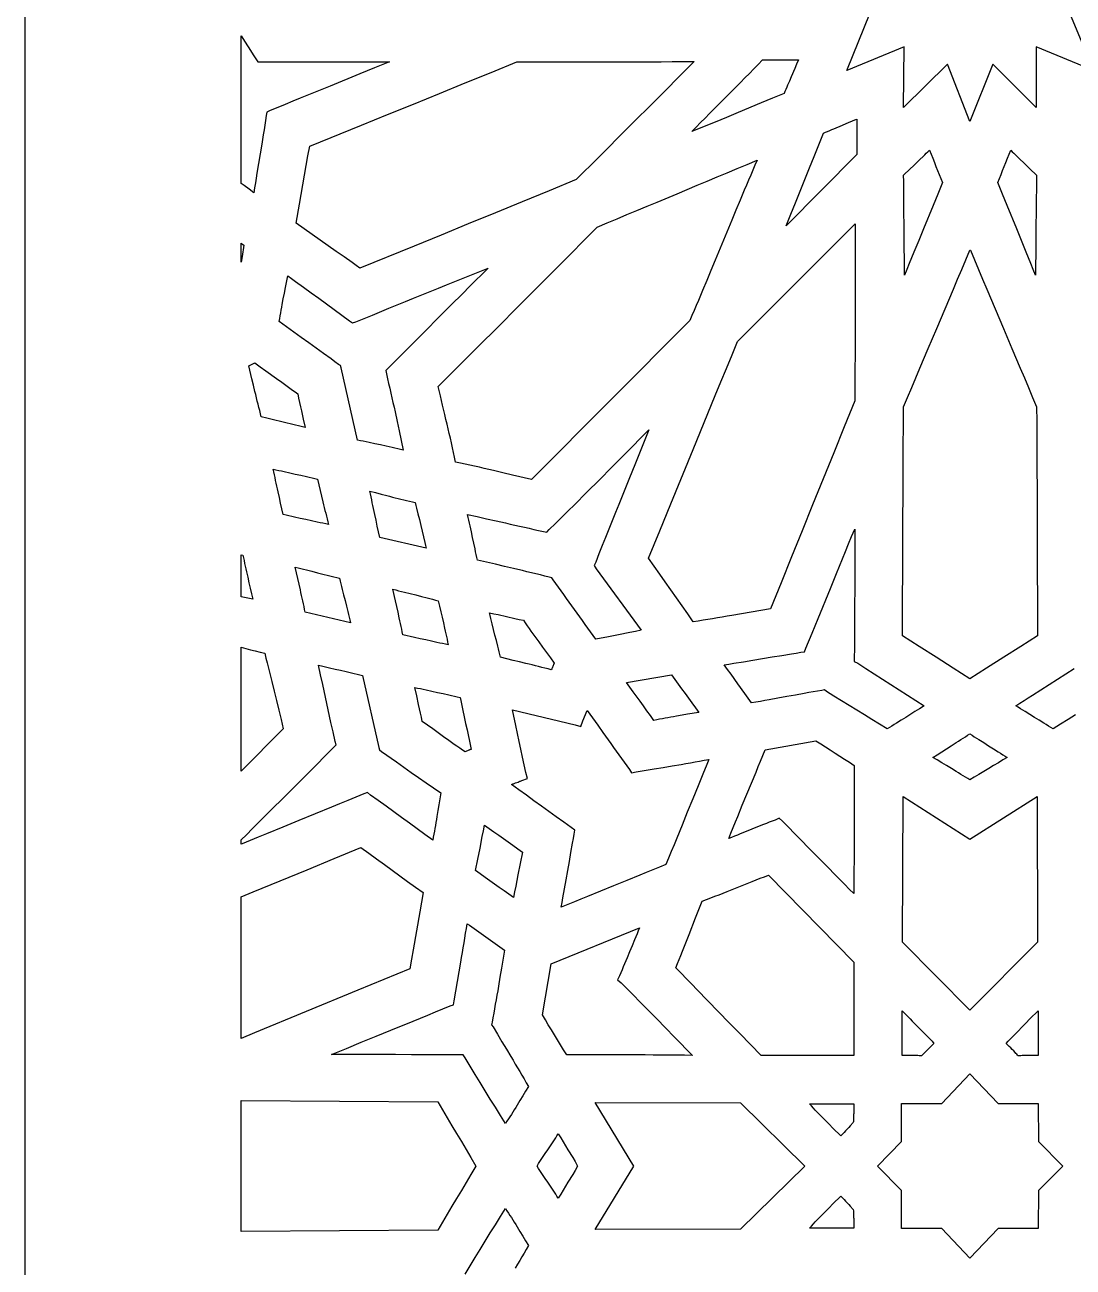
# Model space of a CAD drawing. Extents: x -500 to 500, y -1000 to 1000.
# Drawn here: x -500 to -257.6, y 258.3 to 545.5 of the extents above; entities that cross this region are included whole.
import ezdxf

# ---------------------------------------------------------------- set-up
doc = ezdxf.new("R2010")
doc.units = 0
doc.layers.add('LAYER_1', color=18, linetype='CONTINUOUS')

msp = doc.modelspace()

# ---------------------------------------------------------------- linework, layer by layer
at = {"layer": 'LAYER_1'}
for points in [[(-500, -1000), (500, -1000), (500, 1000), (-500, 1000)], [(-449.08, 541.53), (-447.84, 539.58), (-447.21, 538.6), (-446.59, 537.62), (-446.13, 536.93), (-415.71, 536.93), (-419.13, 535.54), (-422.56, 534.15), (-429.44, 531.36), (-432.88, 529.95), (-436.34, 528.54), (-438.06, 527.84), (-439.79, 527.13), (-441.52, 526.41), (-443.25, 525.7), (-444.05, 525.35), (-444.17, 524.54), (-444.34, 523.43), (-444.52, 522.33), (-444.7, 521.22), (-444.88, 520.11), (-445.24, 517.89), (-445.61, 515.67), (-445.97, 513.44), (-446.34, 511.21), (-446.52, 510.09), (-446.7, 508.96), (-446.87, 507.84), (-447.05, 506.71), (-448.17, 507.53), (-449.27, 508.34), (-450, 508.87), (-450, 542.99)], [(-321.55, 536.4), (-321.97, 535.41), (-322.79, 533.47), (-323.2, 532.51), (-323.62, 531.55), (-323.83, 531.07), (-324.04, 530.59), (-324.25, 530.11), (-324.46, 529.63), (-327.11, 528.54), (-329.76, 527.45), (-335.08, 525.24), (-337.75, 524.13), (-340.42, 523.02), (-341.76, 522.47), (-343.1, 521.93), (-344.44, 521.38), (-345.78, 520.84), (-344.76, 521.88), (-343.74, 522.91), (-342.72, 523.95), (-341.7, 524.99), (-340.68, 526.02), (-339.65, 527.05), (-337.6, 529.11), (-335.55, 531.18), (-334.52, 532.21), (-333.5, 533.24), (-332.48, 534.28), (-331.45, 535.31), (-330.44, 536.35), (-329.42, 537.39), (-321.12, 537.39)], [(-346.91, 535.33), (-348.62, 533.62), (-352.03, 530.2), (-355.44, 526.79), (-358.85, 523.38), (-362.27, 519.97), (-365.68, 516.56), (-369.09, 513.15), (-370.8, 511.44), (-372.51, 509.72), (-378.73, 507.16), (-384.97, 504.6), (-391.21, 502.04), (-397.46, 499.48), (-403.72, 496.92), (-409.98, 494.35), (-422.51, 489.23), (-423.42, 489.88), (-424.33, 490.53), (-426.16, 491.84), (-427.99, 493.14), (-429.84, 494.44), (-431.69, 495.74), (-433.54, 497.05), (-437.26, 499.65), (-436.48, 504.08), (-435.7, 508.52), (-434.92, 512.98), (-434.53, 515.23), (-434.14, 517.48), (-422.14, 522.34), (-416.13, 524.77), (-410.14, 527.2), (-404.15, 529.63), (-398.16, 532.07), (-392.18, 534.5), (-386.22, 536.93), (-375.95, 536.93), (-370.83, 536.93), (-365.71, 536.94), (-363.15, 536.95), (-360.59, 536.96), (-358.03, 536.97), (-355.47, 536.98), (-352.9, 536.99), (-350.34, 537.01), (-347.77, 537.02), (-345.2, 537.04)], [(-307.64, 515.51), (-324, 499.07), (-322.92, 501.73), (-321.84, 504.39), (-320.76, 507.06), (-319.68, 509.74), (-318.6, 512.42), (-317.52, 515.11), (-315.36, 520.49), (-314.87, 520.69), (-314.37, 520.88), (-313.88, 521.09), (-313.4, 521.29), (-312.91, 521.49), (-312.42, 521.7), (-311.46, 522.11), (-309.55, 522.93), (-308.59, 523.33), (-308.12, 523.53), (-307.64, 523.73)], [(-331.18, 513.09), (-331.68, 511.93), (-332.17, 510.78), (-332.66, 509.63), (-333.15, 508.47), (-333.64, 507.31), (-334.61, 505), (-335.57, 502.68), (-336.54, 500.36), (-338.46, 495.71), (-340.39, 491.07), (-341.35, 488.75), (-342.32, 486.43), (-343.29, 484.12), (-343.78, 482.96), (-344.27, 481.8), (-344.76, 480.65), (-345.25, 479.5), (-345.74, 478.34), (-346.24, 477.19), (-382.88, 440.38), (-387.26, 441.42), (-389.45, 441.93), (-391.63, 442.45), (-392.72, 442.7), (-393.81, 442.95), (-394.91, 443.21), (-396, 443.45), (-397.09, 443.7), (-398.19, 443.95), (-399.29, 444.19), (-400.39, 444.43), (-400.63, 445.54), (-400.87, 446.64), (-401.11, 447.74), (-401.36, 448.84), (-401.61, 449.93), (-401.86, 451.03), (-402.11, 452.12), (-402.36, 453.21), (-402.62, 454.3), (-402.87, 455.39), (-403.39, 457.57), (-403.9, 459.74), (-404.42, 461.91), (-402.11, 464.21), (-399.8, 466.51), (-397.5, 468.81), (-395.19, 471.11), (-390.59, 475.72), (-386, 480.32), (-381.41, 484.92), (-376.83, 489.52), (-367.67, 498.72), (-365.37, 499.7), (-363.07, 500.67), (-360.77, 501.64), (-358.46, 502.61), (-356.14, 503.58), (-353.82, 504.55), (-349.18, 506.48), (-344.53, 508.41), (-342.21, 509.38), (-339.9, 510.35), (-337.59, 511.32), (-335.28, 512.29), (-332.98, 513.26), (-330.69, 514.24)], [(-290.44, 515.6), (-290.06, 514.66), (-289.69, 513.72), (-289.33, 512.79), (-288.96, 511.86), (-288.59, 510.92), (-288.21, 509.98), (-287.83, 509.03), (-288.91, 506.37), (-290.01, 503.71), (-292.21, 498.36), (-293.31, 495.68), (-294.41, 492.99), (-294.95, 491.65), (-295.5, 490.3), (-296.04, 488.96), (-296.58, 487.61), (-296.6, 489.07), (-296.62, 490.52), (-296.64, 491.97), (-296.65, 493.43), (-296.68, 496.33), (-296.7, 499.23), (-296.72, 502.13), (-296.75, 505.01), (-296.76, 506.45), (-296.78, 507.89), (-296.79, 509.33), (-296.81, 510.76), (-295.28, 512.22), (-294.52, 512.94), (-293.78, 513.66), (-293.03, 514.38), (-292.29, 515.09), (-291.93, 515.46), (-291.56, 515.82), (-291.19, 516.18), (-290.82, 516.55)], [(-271.68, 516.18), (-271.31, 515.82), (-270.94, 515.46), (-270.57, 515.09), (-269.83, 514.38), (-269.09, 513.66), (-268.34, 512.94), (-267.59, 512.22), (-266.05, 510.76), (-266.1, 507.89), (-266.14, 505.01), (-266.18, 502.13), (-266.21, 499.23), (-266.23, 497.78), (-266.24, 496.33), (-266.25, 494.88), (-266.26, 493.43), (-266.27, 491.97), (-266.28, 490.52), (-266.28, 489.07), (-266.28, 487.61), (-266.82, 488.96), (-267.37, 490.3), (-267.91, 491.65), (-268.46, 492.99), (-269.56, 495.68), (-270.66, 498.36), (-272.86, 503.71), (-273.95, 506.37), (-275.04, 509.03), (-274.66, 509.98), (-274.28, 510.92), (-273.91, 511.86), (-273.54, 512.79), (-273.17, 513.72), (-272.8, 514.66), (-272.43, 515.6), (-272.04, 516.55)], [(-307.99, 489.29), (-308, 484.17), (-308, 479.04), (-308.01, 476.48), (-308.02, 473.92), (-308.03, 471.36), (-308.04, 468.8), (-308.05, 466.24), (-308.07, 463.68), (-308.08, 461.11), (-308.1, 458.55), (-310.53, 452.56), (-312.96, 446.55), (-315.4, 440.54), (-317.84, 434.53), (-320.28, 428.52), (-322.72, 422.51), (-325.15, 416.51), (-327.58, 410.51), (-332.05, 409.73), (-334.28, 409.34), (-336.5, 408.96), (-337.62, 408.77), (-338.73, 408.58), (-339.84, 408.4), (-340.96, 408.21), (-342.07, 408.03), (-343.19, 407.85), (-344.31, 407.67), (-345.43, 407.5), (-346.73, 409.33), (-348.03, 411.16), (-349.32, 413.01), (-350.62, 414.85), (-351.91, 416.7), (-353.21, 418.54), (-354.51, 420.37), (-355.8, 422.2), (-353.21, 428.49), (-350.64, 434.77), (-345.49, 447.31), (-342.92, 453.57), (-340.35, 459.82), (-339.06, 462.95), (-337.77, 466.08), (-336.47, 469.2), (-335.18, 472.33), (-328.37, 479.17), (-324.98, 482.58), (-321.58, 485.98), (-318.19, 489.37), (-314.8, 492.76), (-313.1, 494.45), (-311.4, 496.15), (-309.69, 497.84), (-307.99, 499.53)], [(-449.89, 494.95), (-449.35, 494.56), (-449.78, 491.95), (-450, 490.64), (-450, 495.03)], [(-280.44, 491.18), (-279.5, 488.94), (-278.55, 486.68), (-277.59, 484.42), (-275.66, 479.86), (-273.71, 475.28), (-271.77, 470.7), (-269.84, 466.15), (-268.88, 463.88), (-267.93, 461.63), (-266.99, 459.39), (-266.05, 457.16), (-266.03, 453.79), (-266.01, 450.45), (-266, 447.12), (-265.98, 443.82), (-265.96, 437.25), (-265.94, 430.71), (-265.92, 424.17), (-265.89, 417.6), (-265.88, 414.3), (-265.86, 410.98), (-265.84, 407.63), (-265.82, 404.26), (-267.74, 403.03), (-269.7, 401.79), (-273.66, 399.28), (-277.62, 396.77), (-279.57, 395.53), (-281.49, 394.3), (-285.35, 396.77), (-289.27, 399.28), (-293.19, 401.79), (-297.04, 404.26), (-297.04, 407.63), (-297.04, 410.98), (-297.03, 414.3), (-297.02, 417.6), (-297.01, 420.89), (-297, 424.17), (-296.99, 427.44), (-296.97, 430.71), (-296.94, 437.25), (-296.9, 443.82), (-296.81, 457.16), (-295.88, 459.39), (-294.94, 461.63), (-293.99, 463.88), (-293.03, 466.15), (-291.1, 470.7), (-289.15, 475.28), (-287.21, 479.86), (-285.28, 484.42), (-284.32, 486.68), (-283.37, 488.94), (-282.43, 491.18), (-281.49, 493.4), (-281.38, 493.4)], [(-394.35, 487.8), (-395.79, 486.37), (-397.23, 484.93), (-398.67, 483.5), (-401.55, 480.63), (-404.42, 477.76), (-407.29, 474.88), (-410.17, 471.99), (-415.94, 466.19), (-416.52, 465.61), (-416.4, 464.8), (-416.14, 463.7), (-415.89, 462.6), (-415.64, 461.49), (-415.39, 460.39), (-415.14, 459.3), (-414.89, 458.2), (-414.64, 457.1), (-414.4, 456.01), (-413.92, 453.81), (-413.44, 451.62), (-412.96, 449.42), (-412.49, 447.21), (-413.13, 447.36), (-413.79, 447.51), (-414.44, 447.65), (-415.1, 447.8), (-416.42, 448.08), (-417.74, 448.37), (-419.07, 448.65), (-420.41, 448.93), (-421.08, 449.08), (-421.75, 449.22), (-422.41, 449.37), (-423.08, 449.52), (-426.89, 466.19), (-427, 466.77), (-427.46, 467), (-428.33, 467.63), (-429.19, 468.26), (-430.92, 469.5), (-434.36, 471.98), (-436.07, 473.22), (-436.93, 473.84), (-437.78, 474.46), (-438.63, 475.08), (-439.48, 475.71), (-440.33, 476.33), (-441.17, 476.96), (-441.06, 477.61), (-440.95, 478.26), (-440.84, 478.91), (-440.72, 479.57), (-440.6, 480.22), (-440.48, 480.87), (-440.24, 482.18), (-439.99, 483.5), (-439.73, 484.82), (-439.21, 487.5), (-438.31, 486.84), (-437.4, 486.19), (-435.6, 484.89), (-433.81, 483.59), (-432.03, 482.29), (-430.25, 480.98), (-428.47, 479.68), (-424.93, 477.08), (-424.24, 476.61), (-423.43, 476.84), (-419.63, 478.41), (-415.82, 479.97), (-412.02, 481.53), (-410.11, 482.3), (-408.21, 483.08), (-406.3, 483.86), (-404.39, 484.63), (-402.48, 485.4), (-400.57, 486.17), (-398.66, 486.94), (-396.74, 487.71), (-394.82, 488.47), (-392.9, 489.23)], [(-446.19, 466.9), (-445.56, 466.44), (-444.31, 465.55), (-441.82, 463.76), (-440.58, 462.87), (-439.96, 462.43), (-439.35, 461.98), (-438.74, 461.53), (-438.12, 461.08), (-437.52, 460.63), (-436.91, 460.17), (-436.69, 459.18), (-436.48, 458.2), (-436.26, 457.22), (-436.05, 456.25), (-435.61, 454.33), (-435.18, 452.42), (-436.44, 452.72), (-437.71, 453.03), (-440.25, 453.63), (-442.8, 454.24), (-444.06, 454.54), (-445.32, 454.85), (-445.51, 455.59), (-445.7, 456.32), (-445.89, 457.06), (-446.08, 457.8), (-446.26, 458.54), (-446.44, 459.28), (-446.62, 460.01), (-446.8, 460.75), (-447.16, 462.23), (-447.51, 463.7), (-448.2, 466.66), (-446.82, 467.35)], [(-358.8, 444.2), (-360.35, 440.38), (-361.89, 436.56), (-362.66, 434.65), (-363.44, 432.74), (-364.2, 430.83), (-364.97, 428.92), (-365.73, 427.01), (-366.5, 425.1), (-367.26, 423.19), (-368.01, 421.28), (-368.36, 420.47), (-367.9, 419.77), (-357.53, 405.53), (-358.83, 405.27), (-360.14, 405.01), (-362.77, 404.49), (-365.4, 403.97), (-366.71, 403.71), (-368.01, 403.45), (-368.62, 404.31), (-369.23, 405.18), (-369.84, 406.04), (-370.45, 406.9), (-371.07, 407.76), (-371.68, 408.62), (-372.91, 410.34), (-374.14, 412.05), (-374.76, 412.91), (-375.37, 413.77), (-375.98, 414.63), (-376.59, 415.49), (-377.2, 416.36), (-377.81, 417.22), (-378.15, 417.69), (-378.73, 417.8), (-379.77, 418.06), (-380.8, 418.32), (-381.84, 418.57), (-382.88, 418.82), (-383.91, 419.07), (-384.95, 419.32), (-385.99, 419.57), (-387.02, 419.81), (-389.1, 420.3), (-391.17, 420.78), (-395.32, 421.74), (-395.47, 422.39), (-395.62, 423.05), (-395.76, 423.7), (-395.91, 424.36), (-396.19, 425.68), (-396.47, 427.01), (-396.75, 428.33), (-397.04, 429.65), (-397.18, 430.31), (-397.33, 430.97), (-397.47, 431.62), (-397.62, 432.27), (-395.42, 431.8), (-393.23, 431.32), (-391.05, 430.84), (-388.87, 430.35), (-387.78, 430.1), (-386.68, 429.86), (-385.59, 429.61), (-384.5, 429.36), (-383.41, 429.11), (-382.31, 428.85), (-381.21, 428.6), (-380.11, 428.34), (-379.3, 428.22), (-378.73, 428.8), (-377.28, 430.23), (-375.83, 431.67), (-374.39, 433.11), (-372.94, 434.55), (-370.05, 437.43), (-367.16, 440.32), (-364.28, 443.21), (-361.41, 446.09), (-355.69, 451.84)], [(-441.93, 442.66), (-441.3, 442.51), (-440.66, 442.36), (-440.03, 442.22), (-438.75, 441.93), (-437.47, 441.65), (-436.18, 441.37), (-434.89, 441.08), (-434.24, 440.94), (-433.6, 440.79), (-432.95, 440.64), (-432.3, 440.49), (-431.69, 437.87), (-431.39, 436.55), (-431.08, 435.23), (-430.92, 434.56), (-430.76, 433.9), (-430.6, 433.24), (-430.44, 432.58), (-430.27, 431.92), (-430.11, 431.27), (-429.94, 430.61), (-429.77, 429.96), (-430.42, 430.11), (-431.07, 430.26), (-431.72, 430.4), (-432.38, 430.55), (-433.69, 430.83), (-435.01, 431.12), (-436.33, 431.4), (-437.64, 431.68), (-438.3, 431.83), (-438.95, 431.97), (-439.6, 432.12), (-440.25, 432.27), (-440.55, 433.58), (-440.85, 434.9), (-441.15, 436.22), (-441.45, 437.54), (-441.59, 438.2), (-441.73, 438.86), (-441.88, 439.53), (-442.02, 440.19), (-442.15, 440.84), (-442.29, 441.5), (-442.42, 442.16), (-442.56, 442.81)], [(-418.91, 437.37), (-417.61, 437.02), (-416.31, 436.68), (-415.66, 436.51), (-415.01, 436.34), (-414.35, 436.17), (-413.7, 436.01), (-413.04, 435.84), (-412.38, 435.68), (-411.72, 435.52), (-411.05, 435.36), (-410.39, 435.21), (-409.72, 435.05), (-409.57, 434.4), (-409.41, 433.74), (-409.1, 432.43), (-408.78, 431.11), (-408.45, 429.78), (-408.13, 428.46), (-407.81, 427.14), (-407.49, 425.82), (-407.34, 425.17), (-407.19, 424.52), (-417.9, 426.95), (-418.5, 429.64), (-418.8, 430.99), (-419.1, 432.33), (-419.24, 433), (-419.38, 433.68), (-419.53, 434.35), (-419.67, 435.02), (-419.8, 435.7), (-419.94, 436.37), (-420.07, 437.04), (-420.2, 437.71)], [(-308.11, 421.52), (-308.11, 417.81), (-308.12, 414.1), (-308.13, 412.24), (-308.13, 410.39), (-308.14, 408.53), (-308.15, 406.68), (-308.17, 404.83), (-308.18, 402.98), (-308.2, 401.13), (-308.22, 399.28), (-308.22, 398.35), (-307.41, 397.89), (-305.51, 396.67), (-303.59, 395.44), (-299.75, 392.97), (-295.91, 390.5), (-294, 389.27), (-292.09, 388.05), (-293.13, 387.39), (-294.18, 386.73), (-296.31, 385.39), (-297.38, 384.72), (-298.46, 384.05), (-299, 383.71), (-299.54, 383.38), (-300.08, 383.05), (-300.62, 382.73), (-302.38, 383.81), (-304.14, 384.9), (-305.89, 385.98), (-307.64, 387.07), (-309.39, 388.15), (-311.15, 389.24), (-312.91, 390.32), (-314.67, 391.41), (-315.13, 391.76), (-315.71, 391.64), (-316.72, 391.46), (-317.74, 391.29), (-318.75, 391.11), (-319.77, 390.93), (-321.8, 390.56), (-323.83, 390.19), (-325.86, 389.82), (-327.89, 389.46), (-328.91, 389.28), (-329.92, 389.1), (-330.94, 388.92), (-331.95, 388.75), (-332.74, 389.84), (-333.53, 390.93), (-335.12, 393.14), (-336.72, 395.35), (-337.51, 396.45), (-338.29, 397.54), (-337.19, 397.72), (-336.08, 397.9), (-333.86, 398.26), (-331.64, 398.62), (-329.42, 398.99), (-327.19, 399.36), (-324.97, 399.73), (-322.76, 400.09), (-321.65, 400.26), (-320.55, 400.44), (-319.74, 400.55), (-319.4, 401.36), (-317.97, 404.83), (-316.56, 408.29), (-313.75, 415.18), (-312.35, 418.62), (-310.94, 422.06), (-310.23, 423.77), (-309.53, 425.49), (-308.82, 427.2), (-308.1, 428.92)], [(-449.58, 422.9), (-449.45, 422.27), (-449.32, 421.63), (-449.18, 421), (-449.04, 420.36), (-448.9, 419.72), (-448.76, 419.08), (-448.47, 417.8), (-448.18, 416.52), (-447.88, 415.25), (-447.58, 413.97), (-447.28, 412.71), (-450, 413.3), (-450, 422.99)], [(-436.84, 419.96), (-436.19, 419.81), (-435.55, 419.65), (-434.91, 419.49), (-433.63, 419.17), (-432.36, 418.84), (-431.08, 418.52), (-429.81, 418.2), (-429.17, 418.04), (-428.52, 417.88), (-427.88, 417.72), (-427.23, 417.57), (-427.08, 416.92), (-426.92, 416.27), (-426.77, 415.63), (-426.61, 414.98), (-426.29, 413.7), (-425.96, 412.42), (-425.64, 411.14), (-425.32, 409.85), (-425.16, 409.21), (-425, 408.57), (-424.85, 407.92), (-424.7, 407.27), (-426, 407.57), (-427.31, 407.88), (-429.94, 408.48), (-432.57, 409.09), (-433.88, 409.4), (-435.18, 409.7), (-435.31, 410.35), (-435.45, 411), (-435.58, 411.65), (-435.72, 412.3), (-435.86, 412.96), (-436, 413.61), (-436.15, 414.26), (-436.29, 414.91), (-436.58, 416.21), (-436.88, 417.51), (-437.49, 420.12)], [(-414.24, 414.85), (-413.57, 414.68), (-412.25, 414.35), (-409.62, 413.69), (-408.31, 413.37), (-407.01, 413.04), (-406.37, 412.87), (-405.72, 412.7), (-405.07, 412.53), (-404.42, 412.36), (-404.12, 411.1), (-403.82, 409.83), (-403.52, 408.55), (-403.23, 407.27), (-402.94, 405.99), (-402.79, 405.35), (-402.65, 404.71), (-402.52, 404.07), (-402.38, 403.44), (-402.25, 402.81), (-402.12, 402.17), (-402.76, 402.31), (-403.41, 402.44), (-404.06, 402.58), (-404.71, 402.72), (-405.36, 402.86), (-406.01, 403), (-407.31, 403.29), (-408.62, 403.58), (-409.94, 403.88), (-412.6, 404.49), (-412.73, 405.14), (-412.86, 405.79), (-413, 406.44), (-413.14, 407.1), (-413.28, 407.75), (-413.42, 408.4), (-413.71, 409.71), (-414, 411.03), (-414.3, 412.35), (-414.9, 415.02)], [(-391.56, 409.37), (-390.58, 409.15), (-388.64, 408.72), (-386.69, 408.28), (-385.71, 408.06), (-384.72, 407.85), (-384.29, 407.22), (-383.85, 406.59), (-383.41, 405.97), (-382.97, 405.35), (-382.53, 404.73), (-382.08, 404.11), (-381.64, 403.49), (-381.19, 402.87), (-380.29, 401.63), (-379.39, 400.39), (-378.48, 399.14), (-377.58, 397.89), (-377.75, 397.54), (-377.84, 397.36), (-377.92, 397.18), (-378.01, 396.99), (-378.09, 396.8), (-378.18, 396.6), (-378.27, 396.39), (-379, 396.58), (-379.74, 396.77), (-380.47, 396.96), (-381.21, 397.15), (-381.94, 397.33), (-382.67, 397.52), (-383.41, 397.7), (-384.14, 397.88), (-385.61, 398.23), (-387.08, 398.58), (-390.02, 399.28), (-390.17, 399.93), (-390.33, 400.58), (-390.48, 401.22), (-390.64, 401.87), (-390.96, 403.15), (-391.29, 404.43), (-391.61, 405.71), (-391.93, 407), (-392.09, 407.64), (-392.25, 408.29), (-392.4, 408.93), (-392.55, 409.58)], [(-448.92, 401.32), (-447.82, 401.04), (-446.72, 400.77), (-445.61, 400.49), (-444.51, 400.21), (-444.25, 399.12), (-443.99, 398.03), (-443.46, 395.85), (-442.92, 393.66), (-442.38, 391.47), (-441.84, 389.27), (-441.31, 387.08), (-440.77, 384.9), (-440.51, 383.81), (-440.25, 382.73), (-450, 372.93), (-450, 401.59)], [(-431.44, 397.28), (-430.81, 397.13), (-430.18, 396.98), (-429.55, 396.84), (-428.28, 396.55), (-427, 396.27), (-425.73, 395.99), (-424.46, 395.7), (-423.82, 395.56), (-423.19, 395.41), (-422.56, 395.26), (-421.93, 395.11), (-418.13, 378.44), (-418.02, 377.86), (-417.55, 377.52), (-414.1, 375.09), (-410.66, 372.67), (-408.94, 371.47), (-407.23, 370.27), (-405.53, 369.08), (-403.84, 367.91), (-404.28, 365.2), (-404.5, 363.83), (-404.72, 362.47), (-404.84, 361.78), (-404.95, 361.1), (-405.07, 360.42), (-405.19, 359.73), (-405.31, 359.05), (-405.43, 358.38), (-405.56, 357.7), (-405.69, 357.02), (-407.5, 358.33), (-409.3, 359.63), (-411.09, 360.93), (-412.89, 362.23), (-414.68, 363.54), (-416.48, 364.84), (-418.28, 366.14), (-420.09, 367.44), (-420.78, 368.02), (-421.59, 367.68), (-423.47, 366.91), (-425.35, 366.15), (-427.22, 365.39), (-429.1, 364.62), (-432.86, 363.08), (-436.62, 361.54), (-440.38, 360), (-444.14, 358.46), (-446.02, 357.69), (-447.9, 356.93), (-449.78, 356.17), (-450, 356.07), (-450, 357.05), (-448.77, 358.27), (-447.33, 359.7), (-445.89, 361.13), (-443.01, 364), (-440.15, 366.87), (-437.29, 369.73), (-434.43, 372.6), (-428.73, 378.33), (-428.04, 379.02), (-428.27, 379.83), (-428.74, 382.04), (-429.22, 384.24), (-430.17, 388.63), (-431.12, 393.02), (-431.6, 395.22), (-432.07, 397.43)], [(-350.11, 394.69), (-349.72, 394.14), (-348.93, 393.06), (-348.13, 391.97), (-347.33, 390.89), (-346.53, 389.8), (-345.74, 388.72), (-344.95, 387.63), (-344.56, 387.09), (-344.17, 386.55), (-346.76, 386.11), (-348.05, 385.89), (-349.35, 385.66), (-350, 385.55), (-350.65, 385.43), (-351.29, 385.31), (-351.94, 385.19), (-352.59, 385.07), (-353.24, 384.95), (-353.89, 384.82), (-354.53, 384.69), (-355.35, 385.82), (-356.16, 386.93), (-356.95, 388.04), (-357.75, 389.14), (-359.31, 391.32), (-360.87, 393.49), (-350.5, 395.23)], [(-409.19, 392.18), (-408.53, 392.04), (-407.88, 391.89), (-407.22, 391.74), (-405.91, 391.46), (-404.59, 391.18), (-403.28, 390.89), (-401.96, 390.61), (-401.31, 390.46), (-400.65, 390.32), (-400, 390.17), (-399.35, 390.02), (-399.2, 389.26), (-399.04, 388.5), (-398.89, 387.75), (-398.73, 387), (-398.41, 385.5), (-398.08, 384), (-397.76, 382.5), (-397.44, 381), (-397.28, 380.25), (-397.12, 379.49), (-396.97, 378.74), (-396.82, 377.98), (-396.9, 377.96), (-396.99, 377.93), (-397.08, 377.9), (-397.16, 377.87), (-397.25, 377.84), (-397.33, 377.81), (-397.51, 377.73), (-397.68, 377.65), (-397.85, 377.57), (-398.2, 377.4), (-398.83, 377.84), (-399.45, 378.27), (-400.08, 378.71), (-400.7, 379.15), (-401.95, 380.04), (-403.2, 380.93), (-404.44, 381.82), (-405.67, 382.71), (-408.11, 384.46), (-408.32, 385.42), (-408.54, 386.39), (-408.76, 387.37), (-408.97, 388.35), (-409.4, 390.34), (-409.84, 392.33)], [(-372.74, 383.65), (-371.47, 383.3), (-371.01, 384.58), (-369.97, 387.01), (-368.76, 385.31), (-367.55, 383.6), (-366.34, 381.89), (-365.12, 380.18), (-364.51, 379.32), (-363.9, 378.46), (-363.28, 377.61), (-362.67, 376.75), (-362.05, 375.9), (-361.43, 375.05), (-360.8, 374.2), (-360.18, 373.35), (-359.72, 372.54), (-358.68, 372.77), (-354.51, 373.47), (-352.42, 373.82), (-350.31, 374.17), (-348.21, 374.53), (-347.15, 374.72), (-346.09, 374.9), (-345.04, 375.09), (-343.98, 375.28), (-342.92, 375.47), (-341.86, 375.66), (-342.49, 374.14), (-343.11, 372.62), (-343.73, 371.11), (-344.35, 369.59), (-345.58, 366.55), (-346.82, 363.51), (-348.05, 360.47), (-349.28, 357.43), (-349.9, 355.91), (-350.52, 354.39), (-351.14, 352.87), (-351.77, 351.35), (-353.28, 350.74), (-354.79, 350.13), (-356.31, 349.52), (-357.82, 348.9), (-360.84, 347.67), (-363.87, 346.43), (-366.89, 345.2), (-369.92, 343.96), (-371.43, 343.35), (-372.94, 342.73), (-374.45, 342.12), (-375.96, 341.51), (-375.77, 342.57), (-375.58, 343.63), (-375.2, 345.75), (-374.83, 347.86), (-374.47, 349.96), (-374.1, 352.07), (-373.73, 354.18), (-373.35, 356.29), (-373.16, 357.35), (-372.97, 358.41), (-372.85, 359.34), (-373.66, 359.92), (-374.52, 360.55), (-375.39, 361.17), (-377.12, 362.42), (-378.84, 363.66), (-380.57, 364.9), (-382.3, 366.13), (-384.03, 367.38), (-385.76, 368.62), (-386.62, 369.25), (-387.48, 369.88), (-387.33, 369.94), (-387.18, 370), (-387.03, 370.06), (-386.88, 370.12), (-386.58, 370.23), (-386.27, 370.34), (-385.97, 370.45), (-385.67, 370.56), (-385.52, 370.62), (-385.37, 370.68), (-385.22, 370.74), (-385.07, 370.8), (-383.8, 371.26), (-384.14, 372.65), (-384.53, 374.44), (-384.92, 376.23), (-385.31, 378.04), (-385.7, 379.85), (-386.48, 383.48), (-387.25, 387.12)], [(-315.97, 379.25), (-314.86, 378.56), (-313.76, 377.86), (-312.66, 377.15), (-311.55, 376.45), (-310.45, 375.73), (-309.34, 375.01), (-308.22, 374.27), (-308.22, 366.89), (-308.23, 363.2), (-308.23, 359.5), (-308.24, 357.65), (-308.25, 355.8), (-308.26, 353.94), (-308.27, 352.08), (-308.28, 350.23), (-308.3, 348.37), (-308.31, 346.5), (-308.34, 344.64), (-309.37, 345.68), (-310.4, 346.72), (-311.44, 347.76), (-312.46, 348.81), (-314.52, 350.9), (-316.57, 352.99), (-318.63, 355.09), (-320.68, 357.19), (-324.81, 361.42), (-325.62, 362.12), (-326.54, 361.66), (-327.21, 361.39), (-327.88, 361.13), (-328.55, 360.86), (-329.22, 360.6), (-330.56, 360.06), (-331.9, 359.51), (-333.23, 358.97), (-334.57, 358.43), (-335.24, 358.16), (-335.91, 357.9), (-336.58, 357.63), (-337.25, 357.37), (-336.73, 358.65), (-336.21, 359.93), (-335.69, 361.21), (-335.16, 362.49), (-334.11, 365.06), (-333.05, 367.62), (-331.99, 370.18), (-330.93, 372.74), (-330.41, 374.02), (-329.88, 375.3), (-329.36, 376.58), (-328.84, 377.86), (-317.09, 379.95)], [(-280.99, 381.26), (-280.47, 380.93), (-279.94, 380.6), (-279.4, 380.26), (-278.29, 379.56), (-277.17, 378.85), (-276.05, 378.13), (-274.95, 377.43), (-274.4, 377.09), (-273.87, 376.76), (-273.36, 376.44), (-272.85, 376.13), (-273.84, 375.54), (-274.9, 374.91), (-276, 374.24), (-277.13, 373.57), (-278.26, 372.88), (-279.38, 372.2), (-280.46, 371.54), (-281.49, 370.92), (-281.49, 370.92), (-281.98, 371.23), (-282.48, 371.54), (-283, 371.87), (-283.54, 372.2), (-284.08, 372.54), (-284.63, 372.88), (-285.75, 373.57), (-286.87, 374.24), (-287.97, 374.91), (-289.03, 375.54), (-290.02, 376.13), (-289.03, 376.76), (-287.99, 377.43), (-285.8, 378.85), (-284.68, 379.56), (-284.13, 379.91), (-283.58, 380.26), (-283.04, 380.6), (-282.51, 380.93), (-282, 381.26), (-281.49, 381.57)], [(-265.82, 333.41), (-281.49, 317.66), (-297.04, 333.41), (-296.93, 367.1), (-281.49, 357.26), (-265.94, 367.1)], [(-392.62, 359.72), (-391.53, 358.94), (-390.43, 358.15), (-389.33, 357.37), (-388.23, 356.59), (-387.13, 355.81), (-386.03, 355.03), (-384.95, 354.25), (-385.47, 351.64), (-385.99, 349.02), (-386.51, 346.38), (-386.76, 345.05), (-387.02, 343.71), (-388.11, 344.49), (-389.2, 345.27), (-390.3, 346.06), (-391.4, 346.84), (-392.5, 347.62), (-393.6, 348.4), (-394.69, 349.18), (-395.78, 349.96), (-395.26, 352.57), (-394.74, 355.19), (-394.22, 357.83), (-393.97, 359.16), (-393.71, 360.5)], [(-420.47, 353.99), (-418.67, 352.68), (-416.87, 351.38), (-415.08, 350.08), (-413.28, 348.78), (-411.49, 347.47), (-409.69, 346.17), (-407.88, 344.87), (-408.27, 342.66), (-408.65, 340.46), (-409.43, 336.07), (-410.21, 331.68), (-410.6, 329.48), (-410.99, 327.27), (-416.99, 324.8), (-422.98, 322.32), (-434.95, 317.37), (-446.92, 312.43), (-450, 311.15), (-450, 343.9), (-447.22, 345.04), (-434.74, 350.17), (-428.5, 352.73), (-422.28, 355.29)], [(-308.34, 328.78), (-308.34, 307.24), (-329.76, 307.24), (-334.69, 312.28), (-337.15, 314.8), (-339.61, 317.33), (-342.08, 319.86), (-344.54, 322.4), (-345.77, 323.67), (-347, 324.95), (-348.23, 326.22), (-349.47, 327.5), (-349.08, 328.46), (-348.69, 329.41), (-348.31, 330.37), (-347.93, 331.33), (-347.17, 333.24), (-346.41, 335.16), (-344.9, 339.01), (-344.13, 340.95), (-343.36, 342.9), (-342.39, 343.27), (-341.42, 343.64), (-340.45, 344.02), (-339.49, 344.4), (-338.53, 344.77), (-337.57, 345.15), (-335.65, 345.91), (-331.84, 347.43), (-329.94, 348.18), (-328.99, 348.55), (-328.04, 348.92)], [(-397.2, 337.32), (-396.66, 336.95), (-396.12, 336.57), (-395.58, 336.2), (-395.04, 335.82), (-394.5, 335.44), (-393.42, 334.67), (-392.34, 333.89), (-391.26, 333.12), (-389.1, 331.56), (-389.79, 327.39), (-390.14, 325.3), (-390.49, 323.22), (-390.67, 322.18), (-390.85, 321.14), (-391.04, 320.1), (-391.22, 319.05), (-391.41, 318.01), (-391.59, 316.97), (-391.78, 315.93), (-391.98, 314.89), (-392.09, 314.31), (-391.75, 313.84), (-390.71, 312.11), (-389.68, 310.39), (-388.64, 308.67), (-387.61, 306.96), (-387.1, 306.1), (-386.59, 305.24), (-386.08, 304.38), (-385.57, 303.52), (-385.07, 302.66), (-384.57, 301.8), (-384.07, 300.93), (-383.57, 300.07), (-384.22, 298.98), (-384.87, 297.9), (-385.52, 296.82), (-385.85, 296.28), (-386.17, 295.74), (-386.5, 295.2), (-386.84, 294.67), (-387.17, 294.14), (-387.5, 293.6), (-387.84, 293.07), (-388.18, 292.55), (-388.52, 292.02), (-388.87, 291.5), (-390.03, 293.37), (-391.2, 295.25), (-392.37, 297.14), (-393.53, 299.04), (-394.7, 300.94), (-395.87, 302.85), (-398.2, 306.67), (-398.66, 307.36), (-399.58, 307.36), (-401.42, 307.36), (-403.26, 307.37), (-405.1, 307.37), (-406.94, 307.38), (-410.63, 307.4), (-414.33, 307.42), (-418.02, 307.44), (-421.71, 307.46), (-423.56, 307.47), (-425.4, 307.47), (-427.24, 307.48), (-429.08, 307.48), (-425.66, 308.87), (-422.23, 310.26), (-418.8, 311.65), (-415.37, 313.05), (-413.65, 313.75), (-411.93, 314.45), (-410.21, 315.15), (-408.5, 315.86), (-406.79, 316.57), (-405.07, 317.28), (-403.36, 317.99), (-401.66, 318.71), (-400.85, 318.94), (-400.73, 319.86), (-400.34, 322.08), (-399.96, 324.31), (-399.57, 326.54), (-399.19, 328.78), (-399, 329.9), (-398.82, 331.01), (-398.63, 332.13), (-398.45, 333.25), (-398.27, 334.36), (-398.09, 335.47), (-397.91, 336.58), (-397.74, 337.69)], [(-358.16, 336.07), (-358.44, 335.38), (-358.73, 334.68), (-359.02, 333.99), (-359.6, 332.6), (-360.18, 331.21), (-360.76, 329.82), (-361.34, 328.43), (-361.63, 327.74), (-361.92, 327.04), (-362.2, 326.35), (-362.48, 325.65), (-362.94, 324.73), (-362.14, 324.03), (-361.1, 322.99), (-360.07, 321.95), (-359.04, 320.9), (-358.01, 319.86), (-355.95, 317.77), (-353.9, 315.68), (-351.85, 313.58), (-349.79, 311.48), (-345.66, 307.24), (-347.48, 307.27), (-349.29, 307.28), (-351.11, 307.3), (-352.92, 307.31), (-354.74, 307.32), (-356.55, 307.33), (-358.37, 307.34), (-360.18, 307.35), (-363.81, 307.35), (-367.44, 307.36), (-374.7, 307.36), (-375.43, 308.53), (-376.15, 309.69), (-376.86, 310.84), (-377.56, 311.99), (-378.26, 313.14), (-378.96, 314.3), (-379.65, 315.45), (-380.34, 316.62), (-378.27, 328.43), (-357.88, 336.77)], [(-296.7, 317.07), (-296.25, 316.6), (-295.79, 316.13), (-295.33, 315.66), (-294.86, 315.19), (-294.4, 314.72), (-293.47, 313.79), (-292.54, 312.85), (-292.08, 312.38), (-291.62, 311.92), (-291.16, 311.45), (-290.7, 310.97), (-290.24, 310.5), (-289.79, 310.02), (-292.67, 307.13), (-292.95, 307.15), (-293.23, 307.17), (-293.51, 307.18), (-293.79, 307.2), (-294.07, 307.21), (-294.35, 307.22), (-294.63, 307.22), (-294.91, 307.23), (-295.47, 307.24), (-296.04, 307.24), (-297.16, 307.24), (-297.16, 317.55)], [(-265.71, 307.24), (-266.83, 307.24), (-267.4, 307.24), (-267.97, 307.23), (-268.26, 307.22), (-268.54, 307.22), (-268.83, 307.21), (-269.13, 307.2), (-269.42, 307.18), (-269.72, 307.17), (-270.01, 307.15), (-270.32, 307.13), (-270.49, 307.32), (-270.66, 307.51), (-270.83, 307.7), (-271.01, 307.89), (-271.35, 308.26), (-271.7, 308.62), (-272.04, 308.98), (-272.39, 309.33), (-273.08, 310.02), (-272.63, 310.5), (-272.17, 310.97), (-271.72, 311.45), (-271.26, 311.92), (-270.35, 312.85), (-269.44, 313.79), (-268.52, 314.72), (-267.59, 315.66), (-265.71, 317.55)], [(-274.92, 296.13), (-265.71, 296.13), (-265.59, 287.33), (-259.99, 281.66), (-265.59, 275.99), (-265.71, 267.19), (-274.92, 267.19), (-281.49, 260.36), (-287.94, 267.19), (-297.27, 267.19), (-297.27, 275.99), (-302.88, 281.66), (-297.27, 287.33), (-297.27, 296.13), (-287.94, 296.13), (-281.49, 302.96)], [(-404.54, 296.48), (-403.45, 294.63), (-402.36, 292.8), (-401.27, 290.97), (-400.17, 289.14), (-399.07, 287.31), (-397.97, 285.48), (-396.86, 283.65), (-395.73, 281.66), (-396.86, 279.68), (-397.97, 277.84), (-399.07, 276.01), (-400.17, 274.18), (-401.27, 272.35), (-402.36, 270.52), (-403.45, 268.69), (-404.54, 266.84), (-450, 266.53), (-450, 296.79)], [(-334.49, 296.25), (-319.67, 281.66), (-334.49, 267.07), (-368.13, 266.96), (-359.17, 281.66), (-368.13, 296.36)], [(-308.34, 294.91), (-308.34, 294.37), (-308.35, 293.83), (-308.36, 293.57), (-308.36, 293.3), (-308.37, 293.04), (-308.38, 292.78), (-308.4, 292.51), (-308.41, 292.25), (-308.43, 291.99), (-308.45, 291.73), (-309.14, 290.95), (-309.49, 290.56), (-309.85, 290.17), (-310.21, 289.78), (-310.57, 289.39), (-310.76, 289.19), (-310.95, 289), (-311.14, 288.8), (-311.33, 288.61), (-313.15, 290.43), (-314.05, 291.35), (-314.96, 292.27), (-315.87, 293.19), (-316.77, 294.13), (-317.23, 294.59), (-317.68, 295.07), (-318.14, 295.54), (-318.59, 296.02), (-308.34, 296.02)], [(-376.1, 288.15), (-375.54, 287.24), (-374.98, 286.33), (-374.42, 285.43), (-373.3, 283.62), (-372.74, 282.72), (-372.18, 281.66), (-372.74, 280.6), (-373.3, 279.7), (-374.42, 277.89), (-374.98, 276.99), (-375.54, 276.08), (-376.1, 275.17), (-376.65, 274.25), (-376.96, 274.71), (-377.26, 275.17), (-377.56, 275.63), (-377.87, 276.08), (-378.48, 276.99), (-379.1, 277.89), (-379.72, 278.79), (-380.34, 279.7), (-380.64, 280.15), (-380.95, 280.6), (-381.25, 281.06), (-381.56, 281.66), (-381.25, 282.26), (-380.95, 282.72), (-380.64, 283.17), (-380.34, 283.62), (-379.72, 284.53), (-379.1, 285.43), (-378.48, 286.33), (-377.87, 287.24), (-377.56, 287.7), (-377.26, 288.15), (-376.96, 288.61), (-376.65, 289.07)], [(-311.14, 274.52), (-310.95, 274.32), (-310.76, 274.13), (-310.57, 273.93), (-310.21, 273.54), (-309.85, 273.15), (-309.49, 272.76), (-309.14, 272.37), (-308.45, 271.59), (-308.43, 271.33), (-308.41, 271.07), (-308.4, 270.81), (-308.38, 270.55), (-308.37, 270.28), (-308.36, 270.02), (-308.36, 269.76), (-308.35, 269.49), (-308.34, 268.96), (-308.34, 268.41), (-308.34, 267.31), (-318.59, 267.31), (-318.14, 267.78), (-317.68, 268.26), (-317.23, 268.73), (-316.77, 269.2), (-315.87, 270.13), (-314.96, 271.05), (-314.05, 271.97), (-313.15, 272.89), (-311.33, 274.71)]]:
    msp.add_lwpolyline(points, close=True, dxfattribs=at)
for points in [[(-258.45, 548.27), (-252.92, 534.96), (-266.17, 540.4), (-266.17, 526.39), (-276.19, 536.46), (-281.49, 523.15), (-286.68, 536.46), (-296.81, 526.39), (-296.7, 540.4), (-309.95, 534.96), (-304.53, 548.27)], [(-257.03, 385.98), (-258.78, 384.9), (-260.52, 383.81), (-262.25, 382.73), (-262.79, 383.05), (-263.33, 383.38), (-263.87, 383.71), (-264.41, 384.05), (-265.49, 384.72), (-266.57, 385.39), (-267.65, 386.06), (-268.73, 386.73), (-269.27, 387.06), (-269.81, 387.39), (-270.35, 387.72), (-270.89, 388.05), (-269.92, 388.66), (-268.95, 389.27), (-267.98, 389.88), (-267.01, 390.5), (-265.07, 391.73), (-263.13, 392.97), (-259.28, 395.44), (-257.36, 396.67)], [(-398.2, 256.65), (-395.87, 260.47), (-394.7, 262.38), (-393.53, 264.28), (-392.37, 266.18), (-391.2, 268.07), (-390.03, 269.95), (-388.87, 271.82), (-388.52, 271.3), (-388.18, 270.77), (-387.84, 270.25), (-387.5, 269.72), (-387.17, 269.19), (-386.84, 268.65), (-386.5, 268.12), (-386.17, 267.58), (-385.85, 267.04), (-385.52, 266.5), (-384.87, 265.42), (-384.22, 264.34), (-383.57, 263.25), (-384.07, 262.39), (-384.57, 261.52), (-385.07, 260.66), (-385.57, 259.8), (-386.08, 258.94), (-386.59, 258.08)]]:
    msp.add_lwpolyline(points, dxfattribs=at)

doc.saveas('drawing.dxf')
